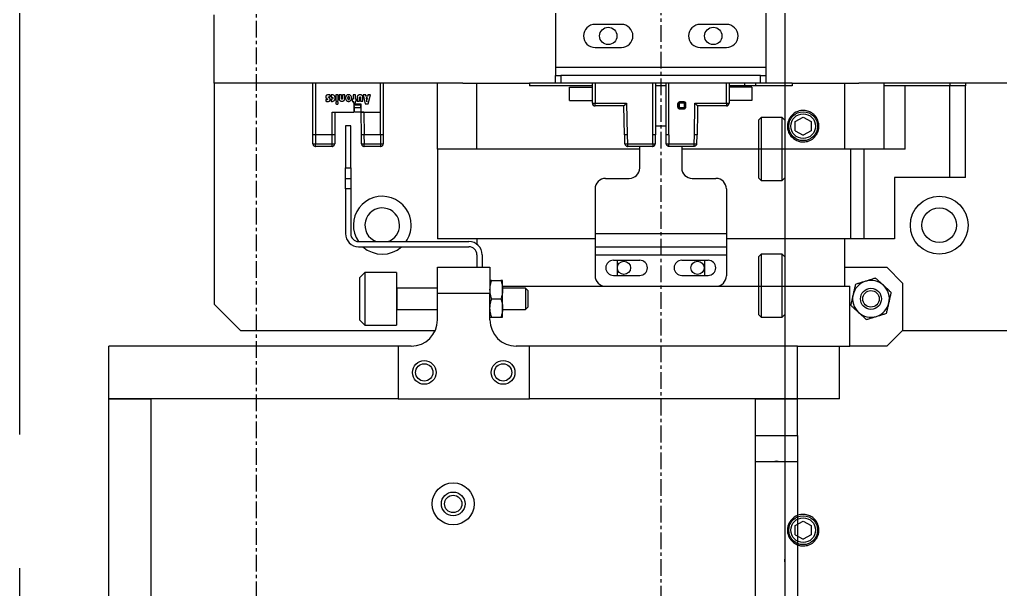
# Model space of a CAD drawing. Extents: x 500 to 100500, y -14500 to 21140.
# Drawn here: x 7262.7 to 7449.4, y -9902.1 to -9793.8 of the extents above; entities that cross this region are included whole.
import ezdxf

# ---------------------------------------------------------------- set-up
doc = ezdxf.new("R2010")
doc.units = 0
doc.linetypes.add('CENTER', pattern=[10.16, 6.35, -1.27, 1.27, -1.27])
doc.layers.get('0').update_dxf_attribs({"linetype": 'CONTINUOUS'})
doc.layers.add('Center', color=1, linetype='CENTER')
doc.layers.add('SLD-0', color=7, linetype='CONTINUOUS')

# ---------------------------------------------------------------- blocks, each defined once
blk = doc.blocks.new('KJ특성 TURN')
at = {"layer": 'Center', "ltscale": 0.5}
for p, q in [((9197.78, -70811.09), (9197.78, -71397.09)), ((9120.78, -70830.59), (9120.78, -71399.09))]:
    blk.add_line(p, q, dxfattribs=at)
at = {"layer": 'SLD-0'}
for p, q in [((9177.78, -70930.09), (9177.78, -70941.09)), ((9217.78, -70930.09), (9217.78, -70941.09)), ((9112.78, -70944.09), (9112.78, -70931.09)), ((9190.28, -70932.89), (9185.28, -70932.89)), ((9210.28, -70932.89), (9205.28, -70932.89)), ((9185.28, -70937.29), (9190.28, -70937.29)), ((9205.28, -70937.29), (9210.28, -70937.29)), ((9217.78, -70941.09), (9177.78, -70941.09)), ((9177.78, -70941.09), (9177.78, -70942.59)), ((9217.78, -70941.09), (9217.78, -70942.59)), ((9177.78, -70944.09), (9177.78, -70942.59)), ((9177.78, -70942.59), (9178.78, -70942.59)), ((9178.78, -70942.59), (9178.78, -70944.09)), ((9216.78, -70942.59), (9178.78, -70942.59)), ((9216.78, -70944.09), (9216.78, -70942.59)), ((9216.78, -70942.59), (9217.78, -70942.59)), ((9217.78, -70942.59), (9217.78, -70944.09)), ((9112.78, -70944.09), (9112.78, -70986.09)), ((9160.09, -70944.09), (9112.78, -70944.09)), ((9131.58, -70953.89), (9131.58, -70944.09)), ((9132.08, -70944.09), (9132.08, -70953.89)), ((9144.48, -70949.59), (9144.48, -70944.09)), ((9144.98, -70944.09), (9144.98, -70953.89)), ((9155.28, -70956.59), (9155.28, -70944.09)), ((9160.09, -70944.09), (9162.78, -70944.09)), ((9162.78, -70956.59), (9162.78, -70944.09)), ((9162.78, -70944.09), (9172.78, -70944.09)), ((9177.78, -70944.09), (9172.78, -70944.09)), ((9172.78, -70944.09), (9172.78, -70944.59)), ((9184.78, -70944.59), (9172.78, -70944.59)), ((9178.78, -70944.09), (9177.78, -70944.09)), ((9216.78, -70944.09), (9178.78, -70944.09)), ((9180.43, -70944.84), (9184.78, -70944.84)), ((9180.43, -70947.34), (9180.43, -70944.84)), ((9184.78, -70947.89), (9184.78, -70944.09)), ((9185.28, -70944.09), (9185.28, -70947.89)), ((9196.28, -70953.89), (9196.28, -70944.09)), ((9196.78, -70944.09), (9196.78, -70953.89)), ((9198.78, -70944.59), (9196.78, -70944.59)), ((9198.78, -70949.59), (9198.78, -70944.09)), ((9199.28, -70944.09), (9199.28, -70953.89)), ((9210.28, -70947.89), (9210.28, -70944.09)), ((9210.78, -70944.09), (9210.78, -70947.89)), ((9222.78, -70944.59), (9210.78, -70944.59)), ((9215.14, -70944.84), (9210.78, -70944.84)), ((9213.8, -70944.59), (9213.8, -70944.09)), ((9215.14, -70944.84), (9215.14, -70947.34)), ((9215.8, -70944.09), (9215.8, -70944.59)), ((9217.78, -70944.09), (9216.78, -70944.09)), ((9222.78, -70944.09), (9217.78, -70944.09)), ((9222.78, -70944.09), (9222.78, -70944.59)), ((9222.78, -70944.09), (9232.78, -70944.09)), ((9232.78, -70956.59), (9232.78, -70944.09)), ((9232.78, -70944.09), (9235.48, -70944.09)), ((9282.78, -70944.09), (9235.48, -70944.09)), ((9240.28, -70956.59), (9240.28, -70944.09)), ((9244.28, -70944.59), (9240.28, -70944.59)), ((9244.28, -70956.59), (9244.28, -70944.59)), ((9252.78, -70944.59), (9244.28, -70944.59)), ((9252.78, -70944.09), (9252.78, -70944.59)), ((9252.78, -70961.99), (9252.78, -70944.59)), ((9255.78, -70944.59), (9252.78, -70944.59)), ((9255.78, -70944.09), (9255.78, -70944.59)), ((9255.78, -70961.99), (9255.78, -70944.59)), ((9134.04, -70947.18), (9134.04, -70947.51)), ((9134.9, -70946.7), (9134.9, -70946.32)), ((9135.05, -70946.29), (9135.05, -70946.71)), ((9135.05, -70947.11), (9135.05, -70947.51)), ((9135.96, -70946.29), (9135.96, -70947.47)), ((9136.41, -70946.29), (9135.96, -70946.29)), ((9136.41, -70947.47), (9136.41, -70946.29)), ((9137.03, -70946.29), (9136.58, -70946.29)), ((9136.58, -70946.29), (9136.58, -70946.98)), ((9137.03, -70946.91), (9137.03, -70946.29)), ((9137.66, -70946.29), (9137.21, -70946.29)), ((9137.21, -70946.29), (9137.21, -70946.91)), ((9137.66, -70946.98), (9137.66, -70946.29)), ((9139.22, -70947.11), (9139.04, -70947.11)), ((9139.04, -70947.11), (9139.04, -70947.47)), ((9139.67, -70946.29), (9139.22, -70946.29)), ((9139.22, -70946.29), (9139.22, -70947.11)), ((9139.67, -70947.11), (9139.67, -70946.29)), ((9139.85, -70947.11), (9139.67, -70947.11)), ((9139.85, -70947.47), (9139.85, -70947.11)), ((9140.03, -70946.79), (9140.03, -70947.48)), ((9140.48, -70947.48), (9140.48, -70946.85)), ((9140.66, -70946.85), (9140.66, -70947.48)), ((9141.11, -70947.48), (9141.11, -70946.79)), ((9141.66, -70946.29), (9141.17, -70946.29)), ((9141.17, -70946.29), (9141.54, -70948.03)), ((9141.69, -70946.51), (9141.66, -70946.29)), ((9142.01, -70946.51), (9141.69, -70946.51)), ((9141.75, -70946.88), (9141.8, -70947.29)), ((9141.95, -70946.88), (9141.75, -70946.88)), ((9141.88, -70947.29), (9141.95, -70946.88)), ((9142.05, -70946.29), (9142.01, -70946.51)), ((9142.53, -70946.29), (9142.05, -70946.29)), ((9142.12, -70948.03), (9142.53, -70946.29)), ((9135.96, -70947.47), (9136.41, -70947.47)), ((9139.04, -70947.47), (9139.22, -70947.47)), ((9139.22, -70947.47), (9139.22, -70947.79)), ((9139.22, -70947.79), (9139.67, -70947.79)), ((9139.39, -70948.09), (9139.37, -70949.59)), ((9139.48, -70949.09), (9139.38, -70949.09)), ((9140.77, -70948.09), (9139.39, -70948.09)), ((9139.39, -70948.19), (9139.47, -70948.19)), ((9139.47, -70948.19), (9140.7, -70948.19)), ((9139.48, -70948.69), (9139.47, -70948.19)), ((9139.48, -70948.69), (9140.69, -70948.69)), ((9139.67, -70947.79), (9139.67, -70947.47)), ((9139.67, -70947.47), (9139.85, -70947.47)), ((9140.03, -70947.48), (9140.48, -70947.48)), ((9140.66, -70947.48), (9141.11, -70947.48)), ((9140.78, -70949.09), (9140.68, -70949.09)), ((9140.69, -70948.69), (9140.7, -70948.19)), ((9140.7, -70948.19), (9140.77, -70948.19)), ((9140.78, -70949.59), (9140.77, -70948.09)), ((9141.54, -70948.03), (9142.12, -70948.03)), ((9141.83, -70947.62), (9141.84, -70947.62)), ((9180.43, -70947.34), (9184.78, -70947.34)), ((9184.78, -70947.89), (9185.28, -70947.89)), ((9185.28, -70947.89), (9191.28, -70947.89)), ((9185.28, -70948.39), (9185.28, -70947.89)), ((9190.78, -70948.39), (9185.28, -70948.39)), ((9190.88, -70953.89), (9190.78, -70948.39)), ((9191.28, -70947.89), (9191.38, -70953.89)), ((9201.06, -70948.62), (9201.06, -70947.96)), ((9201.26, -70947.96), (9201.06, -70947.96)), ((9201.26, -70948.62), (9201.06, -70948.62)), ((9201.26, -70947.96), (9201.26, -70948.62)), ((9201.29, -70947.99), (9201.26, -70947.96)), ((9201.26, -70948.62), (9201.29, -70948.59)), ((9201.29, -70948.59), (9201.29, -70947.99)), ((9201.46, -70947.56), (9202.11, -70947.56)), ((9201.46, -70947.76), (9201.46, -70947.56)), ((9202.11, -70947.76), (9201.46, -70947.76)), ((9201.46, -70947.76), (9201.48, -70947.79)), ((9201.49, -70948.79), (9201.46, -70948.82)), ((9201.46, -70949.02), (9201.46, -70948.82)), ((9201.46, -70948.82), (9202.11, -70948.82)), ((9202.11, -70949.02), (9201.46, -70949.02)), ((9201.48, -70947.79), (9202.08, -70947.79)), ((9202.08, -70948.79), (9201.49, -70948.79)), ((9202.08, -70947.79), (9202.11, -70947.76)), ((9202.11, -70948.82), (9202.08, -70948.79)), ((9202.11, -70947.76), (9202.11, -70947.56)), ((9202.11, -70949.02), (9202.11, -70948.82)), ((9202.31, -70947.96), (9202.28, -70947.99)), ((9202.28, -70947.99), (9202.28, -70948.59)), ((9202.28, -70948.59), (9202.31, -70948.62)), ((9202.51, -70947.96), (9202.31, -70947.96)), ((9202.31, -70948.62), (9202.31, -70947.96)), ((9202.51, -70948.62), (9202.31, -70948.62)), ((9202.51, -70947.96), (9202.51, -70948.62)), ((9204.19, -70953.89), (9204.29, -70947.89)), ((9204.29, -70947.89), (9210.28, -70947.89)), ((9204.78, -70948.39), (9204.76, -70949.59)), ((9210.28, -70948.39), (9204.78, -70948.39)), ((9210.28, -70947.89), (9210.78, -70947.89)), ((9210.28, -70947.89), (9210.28, -70948.39)), ((9215.14, -70947.34), (9210.78, -70947.34)), ((9135.25, -70953.89), (9135.28, -70949.59)), ((9135.28, -70949.59), (9139.37, -70949.59)), ((9135.78, -70949.59), (9135.75, -70953.89)), ((9140.68, -70949.59), (9139.49, -70949.59)), ((9140.78, -70949.59), (9140.68, -70949.59)), ((9141.28, -70949.59), (9140.78, -70949.59)), ((9140.78, -70949.59), (9141.28, -70949.59)), ((9140.82, -70953.89), (9140.78, -70949.59)), ((9140.78, -70949.59), (9140.78, -70949.59)), ((9141.28, -70949.59), (9144.48, -70949.59)), ((9141.28, -70949.59), (9141.32, -70953.89)), ((9144.48, -70953.89), (9144.48, -70949.59)), ((9198.78, -70953.89), (9198.78, -70949.59)), ((9204.76, -70949.59), (9204.69, -70953.89)), ((9138.78, -70952.19), (9137.78, -70952.19)), ((9137.78, -70952.19), (9137.78, -70960.19)), ((9138.78, -70960.19), (9138.78, -70952.19)), ((9196.78, -70952.19), (9198.78, -70952.19)), ((9132.08, -70953.89), (9131.58, -70953.89)), ((9131.58, -70955.59), (9131.58, -70953.89)), ((9132.05, -70953.89), (9132.05, -70955.59)), ((9135.25, -70953.89), (9132.08, -70953.89)), ((9135.26, -70955.59), (9135.28, -70953.89)), ((9135.75, -70953.89), (9135.73, -70955.59)), ((9140.84, -70955.59), (9140.82, -70953.89)), ((9141.29, -70953.89), (9141.31, -70955.59)), ((9144.48, -70953.89), (9141.32, -70953.89)), ((9144.98, -70953.89), (9144.48, -70953.89)), ((9144.51, -70955.59), (9144.51, -70953.89)), ((9144.98, -70953.89), (9144.98, -70955.59)), ((9190.96, -70955.6), (9190.93, -70953.89)), ((9191.38, -70953.89), (9191.4, -70953.89)), ((9191.4, -70953.89), (9191.43, -70955.59)), ((9196.26, -70953.89), (9196.28, -70953.89)), ((9196.26, -70955.59), (9196.26, -70953.89)), ((9196.78, -70953.89), (9196.28, -70953.89)), ((9196.73, -70953.89), (9196.73, -70955.59)), ((9199.28, -70953.89), (9198.78, -70953.89)), ((9198.83, -70955.59), (9198.83, -70953.89)), ((9199.28, -70953.89), (9199.3, -70953.89)), ((9199.3, -70953.89), (9199.3, -70955.59)), ((9204.14, -70955.59), (9204.17, -70953.89)), ((9204.17, -70953.89), (9204.19, -70953.89)), ((9204.64, -70953.89), (9204.61, -70955.6)), ((9131.58, -70955.59), (9132.05, -70955.59)), ((9132.05, -70955.59), (9135.26, -70955.59)), ((9135.23, -70956.09), (9132.08, -70956.09)), ((9135.26, -70955.59), (9135.73, -70955.59)), ((9135.73, -70955.59), (9135.73, -70955.59)), ((9140.84, -70955.59), (9141.31, -70955.59)), ((9140.84, -70955.59), (9140.84, -70955.59)), ((9141.31, -70955.59), (9144.51, -70955.59)), ((9144.48, -70956.09), (9141.34, -70956.09)), ((9144.51, -70955.59), (9144.98, -70955.59)), ((9190.96, -70955.6), (9191.43, -70955.59)), ((9190.96, -70955.6), (9190.96, -70955.6)), ((9190.96, -70955.6), (9190.96, -70955.6)), ((9191.43, -70955.59), (9196.26, -70955.59)), ((9196.23, -70956.09), (9191.46, -70956.09)), ((9193.78, -70960.19), (9193.78, -70956.09)), ((9196.26, -70955.59), (9196.73, -70955.59)), ((9198.83, -70955.59), (9199.3, -70955.59)), ((9199.3, -70955.59), (9204.14, -70955.59)), ((9204.11, -70956.09), (9199.33, -70956.09)), ((9201.78, -70956.09), (9201.78, -70960.19)), ((9204.14, -70955.59), (9204.61, -70955.6)), ((9204.61, -70955.6), (9204.61, -70955.6)), ((9204.61, -70955.6), (9204.61, -70955.6)), ((9155.28, -70956.59), (9155.28, -70973.69)), ((9162.78, -70956.59), (9155.28, -70956.59)), ((9193.78, -70956.59), (9162.78, -70956.59)), ((9232.78, -70956.59), (9201.78, -70956.59)), ((9240.28, -70956.59), (9232.78, -70956.59)), ((9233.89, -70956.59), (9233.89, -70973.69)), ((9236.44, -70956.59), (9236.44, -70973.69)), ((9244.28, -70956.59), (9240.28, -70956.59)), ((9137.78, -70960.19), (9138.78, -70960.19)), ((9137.78, -70962.19), (9137.78, -70960.19)), ((9138.78, -70960.19), (9138.78, -70962.19)), ((9252.78, -70961.99), (9242.28, -70961.99)), ((9242.28, -70961.99), (9242.28, -70973.69)), ((9255.78, -70961.99), (9252.78, -70961.99)), ((9137.78, -70962.19), (9138.78, -70962.19)), ((9137.78, -70964.19), (9137.78, -70962.19)), ((9138.78, -70962.19), (9138.78, -70964.19)), ((9187.28, -70962.19), (9191.78, -70962.19)), ((9203.78, -70962.19), (9208.28, -70962.19)), ((9137.78, -70964.19), (9137.78, -70972.69)), ((9138.78, -70964.19), (9137.78, -70964.19)), ((9138.78, -70964.19), (9138.78, -70972.69)), ((9185.28, -70964.19), (9185.28, -70972.69)), ((9210.28, -70964.19), (9210.28, -70972.69)), ((9185.28, -70972.69), (9210.28, -70972.69)), ((9185.28, -70972.69), (9185.28, -70975.19)), ((9210.28, -70972.69), (9210.28, -70975.19)), ((9140.28, -70974.19), (9161.28, -70974.19)), ((9140.28, -70975.19), (9161.28, -70975.19)), ((9185.28, -70973.69), (9155.28, -70973.69)), ((9162.78, -70973.69), (9162.78, -70974.69)), ((9185.28, -70975.19), (9210.28, -70975.19)), ((9185.28, -70975.19), (9185.28, -70976.69)), ((9233.89, -70973.69), (9210.28, -70973.69)), ((9210.28, -70975.19), (9210.28, -70976.69)), ((9232.78, -70982.69), (9232.78, -70973.69)), ((9236.44, -70973.69), (9233.89, -70973.69)), ((9242.28, -70973.69), (9236.44, -70973.69)), ((9162.78, -70976.69), (9162.78, -70979.09)), ((9163.78, -70976.69), (9163.78, -70979.09)), ((9185.28, -70976.69), (9210.28, -70976.69)), ((9185.28, -70976.69), (9185.28, -70980.69)), ((9210.28, -70976.69), (9210.28, -70980.69)), ((9188.78, -70977.74), (9193.78, -70977.74)), ((9189.48, -70977.74), (9189.48, -70980.64)), ((9201.78, -70977.74), (9206.78, -70977.74)), ((9206.09, -70977.74), (9206.09, -70980.64)), ((9141.48, -70980.09), (9140.48, -70981.09)), ((9147.48, -70980.09), (9141.48, -70980.09)), ((9141.48, -70980.09), (9141.48, -70990.09)), ((9147.48, -70980.09), (9147.48, -70990.09)), ((9155.28, -70979.09), (9165.28, -70979.09)), ((9155.28, -70984.09), (9155.28, -70979.09)), ((9165.28, -70979.09), (9165.28, -70984.09)), ((9188.78, -70980.64), (9193.78, -70980.64)), ((9201.78, -70980.64), (9206.78, -70980.64)), ((9232.78, -70979.09), (9240.78, -70979.09)), ((9243.78, -70982.09), (9240.78, -70979.09)), ((9140.48, -70981.09), (9140.48, -70989.09)), ((9165.6, -70981.59), (9167.37, -70981.59)), ((9167.68, -70983.34), (9167.68, -70981.59)), ((9167.68, -70982.69), (9187.28, -70982.69)), ((9187.28, -70982.69), (9189.36, -70982.69)), ((9189.36, -70982.69), (9206.21, -70982.69)), ((9206.21, -70982.69), (9208.28, -70982.69)), ((9208.28, -70982.69), (9233.78, -70982.69)), ((9233.78, -70994.09), (9233.78, -70982.69)), ((9243.78, -70982.09), (9243.78, -70991.09)), ((9155.28, -70983.09), (9147.58, -70983.09)), ((9147.58, -70983.09), (9147.58, -70987.09)), ((9155.28, -70989.09), (9155.28, -70984.09)), ((9165.28, -70984.09), (9155.28, -70984.09)), ((9165.28, -70989.09), (9165.28, -70984.09)), ((9172.05, -70983.09), (9167.68, -70983.09)), ((9167.68, -70986.84), (9167.68, -70983.34)), ((9172.48, -70983.52), (9172.05, -70983.09)), ((9172.05, -70983.09), (9172.05, -70987.09)), ((9172.48, -70983.52), (9172.48, -70986.66)), ((9112.78, -70986.09), (9117.78, -70991.09)), ((9165.6, -70985.09), (9167.37, -70985.09)), ((9147.58, -70987.09), (9155.28, -70987.09)), ((9167.68, -70988.59), (9167.68, -70986.84)), ((9167.68, -70987.09), (9172.05, -70987.09)), ((9172.05, -70987.09), (9172.48, -70986.66)), ((9140.48, -70989.09), (9141.48, -70990.09)), ((9141.48, -70990.09), (9147.48, -70990.09)), ((9165.6, -70988.59), (9167.37, -70988.59)), ((9117.78, -70991.09), (9154.87, -70991.09)), ((9240.78, -70994.09), (9243.78, -70991.09)), ((9243.78, -70991.09), (9277.78, -70991.09)), ((9092.78, -71004.09), (9092.78, -70994.09)), ((9147.78, -70994.09), (9092.78, -70994.09)), ((9147.78, -70994.09), (9147.78, -71004.09)), ((9150.28, -70994.09), (9147.78, -70994.09)), ((9172.78, -70994.09), (9170.28, -70994.09)), ((9172.78, -71004.09), (9172.78, -70994.09)), ((9223.78, -70994.09), (9172.78, -70994.09)), ((9223.78, -70994.09), (9233.78, -70994.09)), ((9223.78, -71004.09), (9223.78, -70994.09)), ((9231.78, -71004.09), (9231.78, -70994.09)), ((9240.78, -70994.09), (9233.78, -70994.09)), ((9147.78, -71004.09), (9092.78, -71004.09)), ((9092.78, -71044.09), (9092.78, -71004.09)), ((9092.78, -71004.09), (9100.78, -71004.09)), ((9100.78, -71044.09), (9100.78, -71004.09)), ((9147.78, -71004.09), (9172.78, -71004.09)), ((9223.78, -71004.09), (9172.78, -71004.09)), ((9215.78, -71004.09), (9223.78, -71004.09)), ((9215.78, -71011.09), (9215.78, -71004.09)), ((9231.78, -71004.09), (9223.78, -71004.09)), ((9223.78, -71011.09), (9223.78, -71004.09)), ((9215.78, -71011.09), (9223.78, -71011.09)), ((9215.78, -71016.09), (9215.78, -71011.09)), ((9223.78, -71011.09), (9223.78, -71016.09)), ((9219.14, -71016.09), (9215.78, -71016.09)), ((9215.78, -71046.09), (9215.78, -71016.09)), ((9220.42, -71016.09), (9219.14, -71016.09)), ((9223.78, -71016.09), (9220.42, -71016.09)), ((9223.78, -71016.09), (9223.78, -71046.09))]:
    blk.add_line(p, q, dxfattribs=at)
for centre, radius in [((9187.78, -70935.09), 1.65), ((9207.78, -70935.09), 1.65), ((9250.78, -70971.09), 5.5), ((9250.78, -70971.09), 3.3), ((9190.78, -70979.19), 1.25), ((9204.78, -70979.19), 1.25), ((9237.78, -70985.09), 2), ((9237.78, -70985.09), 1.57), ((9152.78, -70999.09), 2.25), ((9152.78, -70999.09), 1.65), ((9167.78, -70999.09), 2.25), ((9167.78, -70999.09), 1.65), ((9158.28, -71024.09), 4), ((9158.28, -71024.09), 2.25), ((9158.28, -71024.09), 1.65)]:
    blk.add_circle(centre, radius, dxfattribs=at)
for centre, radius, start, end in [((9185.28, -70935.09), 2.2, 90, 270), ((9190.28, -70935.09), 2.2, 270, 90), ((9205.28, -70935.09), 2.2, 90, 270), ((9210.28, -70935.09), 2.2, 270, 90), ((9185.28, -70947.89), 0.5, 180, 270), ((9210.28, -70947.89), 0.5, 270, 0), ((9135.5, -70942.13), 13.47, 269.0002, 270.9998), ((9141.07, -70942.13), 13.47, 269.0002, 270.9998), ((9191.19, -70948.86), 6.74, 268.0017, 271.9983), ((9204.37, -70948.86), 6.74, 268.0017, 271.9983), ((9191.78, -70960.19), 2, 270, 0), ((9203.78, -70960.19), 2, 180, 270), ((9187.28, -70964.19), 2, 90, 180), ((9208.28, -70964.19), 2, 0, 90), ((9144.78, -70971.09), 5.5, 0, 214.2997), ((9144.78, -70971.09), 3.3, 0, 249.95), ((9144.78, -70971.09), 3.3, 290.05, 0), ((9144.78, -70971.09), 5.5, 325.6923, 0), ((9140.28, -70972.69), 2.5, 180, 270), ((9140.28, -70972.69), 1.5, 180, 270), ((9144.78, -70971.09), 5.5, 228.1982, 311.8018), ((9161.28, -70976.69), 2.5, 0, 90), ((9161.28, -70976.69), 1.5, 0, 90), ((9188.78, -70979.19), 1.45, 90, 270), ((9193.78, -70979.19), 1.45, 270, 90), ((9201.78, -70979.19), 1.45, 90, 270), ((9206.78, -70979.19), 1.45, 270, 90), ((9187.28, -70980.69), 2, 180, 270), ((9208.28, -70980.69), 2, 270, 0), ((9237.78, -70985.09), 3.5, 107.2691, 167.2691), ((9237.78, -70985.09), 3.5, 47.2691, 107.2691), ((9237.78, -70985.09), 3.5, 347.2691, 47.2691), ((9147.58, -70982.99), 0.1, 180, 270), ((9237.78, -70985.09), 3.5, 167.2691, 227.2691), ((9237.78, -70985.09), 3.5, 287.2691, 347.2691), ((9147.58, -70987.19), 0.1, 90, 180), ((9237.78, -70985.09), 3.5, 227.2691, 287.2691), ((9150.28, -70989.09), 5, 270, 0), ((9170.28, -70989.09), 5, 180, 270), ((9219.78, -71018.09), 2.1, 72.2472, 107.7528)]:
    blk.add_arc(centre, radius, start, end, dxfattribs=at)
for points, knots in [([(9134.9, -70946.32), (9134.82, -70946.3), (9134.67, -70946.25), (9134.44, -70946.26), (9134.26, -70946.32), (9134.13, -70946.41), (9134.06, -70946.53), (9134.03, -70946.66), (9134.04, -70946.8), (9134.12, -70946.92), (9134.22, -70946.99), (9134.3, -70947.03), (9134.36, -70947.07), (9134.38, -70947.12), (9134.38, -70947.15), (9134.38, -70947.16), (9134.37, -70947.17), (9134.36, -70947.18), (9134.34, -70947.2), (9134.28, -70947.21), (9134.18, -70947.21), (9134.1, -70947.19), (9134.04, -70947.18)], [0, 0, 0, 0, 0.120836, 0.228688, 0.323862, 0.389016, 0.45265, 0.52078, 0.582491, 0.652814, 0.715538, 0.753528, 0.786181, 0.815485, 0.824326, 0.829115, 0.83382, 0.841199, 0.84946, 0.881102, 0.922792, 1, 1, 1, 1]), ([(9134.04, -70947.51), (9134.12, -70947.53), (9134.26, -70947.56), (9134.48, -70947.56), (9134.66, -70947.52), (9134.8, -70947.44), (9134.88, -70947.34), (9134.91, -70947.21), (9134.89, -70947.08), (9134.84, -70946.97), (9134.76, -70946.9), (9134.67, -70946.84), (9134.6, -70946.8), (9134.56, -70946.76), (9134.55, -70946.74), (9134.54, -70946.72), (9134.55, -70946.71), (9134.55, -70946.69), (9134.56, -70946.68), (9134.59, -70946.66), (9134.66, -70946.65), (9134.77, -70946.66), (9134.85, -70946.69), (9134.9, -70946.7)], [0, 0, 0, 0, 0.112104, 0.218377, 0.314049, 0.377926, 0.437429, 0.499641, 0.563199, 0.621474, 0.673704, 0.721937, 0.774528, 0.790434, 0.804485, 0.81172, 0.817759, 0.823289, 0.831732, 0.841014, 0.876035, 0.921194, 1, 1, 1, 1]), ([(9135.05, -70947.51), (9135.1, -70947.52), (9135.21, -70947.54), (9135.38, -70947.52), (9135.54, -70947.47), (9135.66, -70947.37), (9135.76, -70947.25), (9135.82, -70947.09), (9135.83, -70946.91), (9135.82, -70946.72), (9135.76, -70946.57), (9135.68, -70946.45), (9135.56, -70946.35), (9135.4, -70946.29), (9135.23, -70946.27), (9135.11, -70946.28), (9135.05, -70946.29)], [0, 0, 0, 0, 0.069305, 0.144153, 0.221508, 0.281349, 0.344892, 0.416119, 0.500229, 0.582486, 0.651803, 0.713296, 0.771311, 0.847672, 0.924546, 1, 1, 1, 1]), ([(9135.05, -70946.71), (9135.09, -70946.71), (9135.17, -70946.7), (9135.26, -70946.74), (9135.32, -70946.78), (9135.35, -70946.81), (9135.36, -70946.85), (9135.37, -70946.88), (9135.37, -70946.93), (9135.37, -70946.98), (9135.35, -70947.04), (9135.31, -70947.08), (9135.25, -70947.12), (9135.16, -70947.13), (9135.09, -70947.12), (9135.05, -70947.11)], [0, 0, 0, 0, 0.13961, 0.262616, 0.318872, 0.373272, 0.409834, 0.44774, 0.488105, 0.570529, 0.638489, 0.698684, 0.756756, 0.876504, 1, 1, 1, 1]), ([(9136.58, -70946.98), (9136.58, -70947.05), (9136.59, -70947.19), (9136.69, -70947.36), (9136.82, -70947.45), (9136.96, -70947.49), (9137.14, -70947.51), (9137.34, -70947.49), (9137.5, -70947.4), (9137.6, -70947.27), (9137.65, -70947.13), (9137.66, -70947.03), (9137.66, -70946.98)], [0, 0, 0, 0, 0.1313063, 0.2451121, 0.3210304, 0.4038841, 0.4987579, 0.6311135, 0.7456131, 0.8210839, 0.9036959, 1, 1, 1, 1]), ([(9137.21, -70946.91), (9137.21, -70946.94), (9137.21, -70947), (9137.2, -70947.06), (9137.18, -70947.1), (9137.16, -70947.11), (9137.14, -70947.12), (9137.12, -70947.12), (9137.09, -70947.12), (9137.07, -70947.11), (9137.05, -70947.09), (9137.04, -70947.06), (9137.03, -70947), (9137.03, -70946.94), (9137.03, -70946.91)], [0, 0, 0, 0, 0.185025, 0.313861, 0.362159, 0.4054, 0.449935, 0.501686, 0.552954, 0.596615, 0.639368, 0.687775, 0.816775, 1, 1, 1, 1]), ([(9138.38, -70946.26), (9138.32, -70946.27), (9138.21, -70946.28), (9138.06, -70946.34), (9137.92, -70946.47), (9137.83, -70946.66), (9137.8, -70946.9), (9137.83, -70947.14), (9137.92, -70947.33), (9138.06, -70947.45), (9138.21, -70947.52), (9138.32, -70947.53), (9138.38, -70947.54)], [0, 0, 0, 0, 0.093417, 0.175513, 0.253196, 0.371861, 0.500055, 0.628225, 0.746842, 0.8245, 0.906584, 1, 1, 1, 1]), ([(9138.38, -70946.63), (9138.36, -70946.63), (9138.33, -70946.63), (9138.28, -70946.65), (9138.25, -70946.68), (9138.22, -70946.74), (9138.2, -70946.81), (9138.19, -70946.9), (9138.2, -70946.99), (9138.22, -70947.06), (9138.25, -70947.11), (9138.28, -70947.14), (9138.33, -70947.17), (9138.36, -70947.17), (9138.38, -70947.17)], [0, 0, 0, 0, 0.073274, 0.136129, 0.19495, 0.254071, 0.377534, 0.500161, 0.622726, 0.746056, 0.805115, 0.863892, 0.926728, 1, 1, 1, 1]), ([(9138.38, -70947.54), (9138.44, -70947.53), (9138.55, -70947.52), (9138.7, -70947.45), (9138.83, -70947.33), (9138.93, -70947.14), (9138.96, -70946.9), (9138.93, -70946.66), (9138.83, -70946.47), (9138.7, -70946.34), (9138.55, -70946.28), (9138.44, -70946.27), (9138.38, -70946.26)], [0, 0, 0, 0, 0.093448, 0.175524, 0.253161, 0.371761, 0.499945, 0.628154, 0.746801, 0.824462, 0.906551, 1, 1, 1, 1]), ([(9138.38, -70947.17), (9138.4, -70947.17), (9138.43, -70947.17), (9138.47, -70947.14), (9138.51, -70947.11), (9138.54, -70947.06), (9138.56, -70946.99), (9138.56, -70946.9), (9138.56, -70946.81), (9138.54, -70946.74), (9138.51, -70946.68), (9138.47, -70946.65), (9138.43, -70946.63), (9138.4, -70946.63), (9138.38, -70946.63)], [0, 0, 0, 0, 0.073266, 0.136112, 0.194904, 0.253972, 0.377297, 0.499839, 0.622443, 0.745901, 0.805032, 0.863867, 0.926732, 1, 1, 1, 1]), ([(9141.11, -70946.79), (9141.1, -70946.72), (9141.09, -70946.57), (9140.99, -70946.41), (9140.86, -70946.32), (9140.72, -70946.27), (9140.55, -70946.26), (9140.35, -70946.28), (9140.18, -70946.37), (9140.08, -70946.49), (9140.03, -70946.63), (9140.03, -70946.74), (9140.03, -70946.79)], [0, 0, 0, 0, 0.13147, 0.245377, 0.321374, 0.404281, 0.49912, 0.631357, 0.745715, 0.821121, 0.903703, 1, 1, 1, 1]), ([(9140.48, -70946.85), (9140.48, -70946.82), (9140.48, -70946.77), (9140.49, -70946.71), (9140.5, -70946.67), (9140.52, -70946.65), (9140.54, -70946.64), (9140.57, -70946.64), (9140.59, -70946.64), (9140.62, -70946.65), (9140.63, -70946.67), (9140.65, -70946.71), (9140.66, -70946.77), (9140.66, -70946.82), (9140.66, -70946.85)], [0, 0, 0, 0, 0.185121, 0.314025, 0.362174, 0.404874, 0.44884, 0.50066, 0.552403, 0.596268, 0.638989, 0.687262, 0.816174, 1, 1, 1, 1]), ([(9136.42, -70947.84), (9136.42, -70947.8), (9136.41, -70947.74), (9136.36, -70947.66), (9136.28, -70947.6), (9136.18, -70947.59), (9136.08, -70947.61), (9136, -70947.66), (9135.95, -70947.74), (9135.94, -70947.81), (9135.94, -70947.84)], [0, 0, 0, 0, 0.127917, 0.250554, 0.373021, 0.500321, 0.627454, 0.750239, 0.873292, 1, 1, 1, 1]), ([(9135.94, -70947.84), (9135.94, -70947.87), (9135.95, -70947.94), (9136.01, -70948.02), (9136.09, -70948.07), (9136.18, -70948.09), (9136.28, -70948.07), (9136.36, -70948.01), (9136.41, -70947.93), (9136.42, -70947.87), (9136.42, -70947.84)], [0, 0, 0, 0, 0.1280772, 0.2511284, 0.3748003, 0.5030987, 0.6294187, 0.7513499, 0.8741007, 1, 1, 1, 1]), ([(9139.49, -70949.59), (9139.49, -70949.58), (9139.49, -70949.57), (9139.49, -70949.45), (9139.49, -70949.28), (9139.48, -70949.09), (9139.48, -70948.89), (9139.48, -70948.76), (9139.48, -70948.69)], [0, 0, 0, 0, 0.176646, 0.366727, 0.562836, 0.715561, 0.862355, 1, 1, 1, 1]), ([(9140.69, -70948.69), (9140.69, -70948.78), (9140.69, -70948.95), (9140.68, -70949.19), (9140.68, -70949.38), (9140.68, -70949.51), (9140.68, -70949.58), (9140.68, -70949.59), (9140.68, -70949.59)], [0, 0, 0, 0, 0.176672, 0.366771, 0.562884, 0.715599, 0.862375, 1, 1, 1, 1]), ([(9141.8, -70947.29), (9141.81, -70947.35), (9141.82, -70947.46), (9141.83, -70947.57), (9141.83, -70947.62)], [0, 0, 0, 0, 0.56052, 1, 1, 1, 1]), ([(9141.84, -70947.62), (9141.85, -70947.55), (9141.86, -70947.44), (9141.88, -70947.34), (9141.88, -70947.29)], [0, 0, 0, 0, 0.559488, 1, 1, 1, 1]), ([(9191.28, -70947.89), (9191.23, -70947.94), (9191.14, -70948.03), (9191.01, -70948.16), (9190.9, -70948.27), (9190.83, -70948.34), (9190.79, -70948.38), (9190.79, -70948.39), (9190.78, -70948.39)], [0, 0, 0, 0, 0.203712, 0.41456, 0.615515, 0.758256, 0.885633, 1, 1, 1, 1]), ([(9201.06, -70947.96), (9201.06, -70947.9), (9201.08, -70947.79), (9201.19, -70947.65), (9201.32, -70947.58), (9201.41, -70947.57), (9201.46, -70947.56)], [0, 0, 0, 0, 0.270606, 0.562309, 0.789377, 1, 1, 1, 1]), ([(9201.46, -70949.02), (9201.4, -70949.01), (9201.28, -70948.99), (9201.15, -70948.89), (9201.07, -70948.75), (9201.06, -70948.66), (9201.06, -70948.62)], [0, 0, 0, 0, 0.270606, 0.562309, 0.789377, 1, 1, 1, 1]), ([(9201.46, -70947.76), (9201.44, -70947.76), (9201.41, -70947.76), (9201.36, -70947.78), (9201.31, -70947.82), (9201.27, -70947.87), (9201.26, -70947.92), (9201.26, -70947.95), (9201.26, -70947.96)], [0, 0, 0, 0, 0.131202, 0.25831, 0.5, 0.741662, 0.868778, 1, 1, 1, 1]), ([(9201.26, -70948.62), (9201.26, -70948.63), (9201.26, -70948.66), (9201.27, -70948.71), (9201.31, -70948.76), (9201.36, -70948.8), (9201.41, -70948.81), (9201.44, -70948.82), (9201.46, -70948.82)], [0, 0, 0, 0, 0.131202, 0.25831, 0.5, 0.741662, 0.868778, 1, 1, 1, 1]), ([(9201.48, -70947.79), (9201.46, -70947.79), (9201.4, -70947.8), (9201.33, -70947.86), (9201.29, -70947.92), (9201.29, -70947.97), (9201.29, -70947.99)], [0, 0, 0, 0, 0.2705702, 0.562241, 0.7893241, 1, 1, 1, 1]), ([(9201.29, -70948.59), (9201.29, -70948.62), (9201.3, -70948.68), (9201.35, -70948.74), (9201.42, -70948.78), (9201.46, -70948.79), (9201.49, -70948.79)], [0, 0, 0, 0, 0.270548, 0.562254, 0.789353, 1, 1, 1, 1]), ([(9202.28, -70947.99), (9202.28, -70947.96), (9202.27, -70947.9), (9202.22, -70947.84), (9202.15, -70947.8), (9202.11, -70947.79), (9202.08, -70947.79)], [0, 0, 0, 0, 0.270667, 0.562367, 0.789402, 1, 1, 1, 1]), ([(9202.08, -70948.79), (9202.11, -70948.78), (9202.17, -70948.78), (9202.24, -70948.72), (9202.28, -70948.66), (9202.28, -70948.61), (9202.28, -70948.59)], [0, 0, 0, 0, 0.270639, 0.562373, 0.789427, 1, 1, 1, 1]), ([(9202.11, -70947.56), (9202.17, -70947.57), (9202.29, -70947.58), (9202.42, -70947.69), (9202.5, -70947.83), (9202.51, -70947.92), (9202.51, -70947.96)], [0, 0, 0, 0, 0.270606, 0.562309, 0.789377, 1, 1, 1, 1]), ([(9202.31, -70947.96), (9202.31, -70947.95), (9202.31, -70947.92), (9202.29, -70947.87), (9202.26, -70947.82), (9202.2, -70947.78), (9202.15, -70947.76), (9202.13, -70947.76), (9202.11, -70947.76)], [0, 0, 0, 0, 0.131202, 0.25831, 0.5, 0.741662, 0.868778, 1, 1, 1, 1]), ([(9202.51, -70948.62), (9202.5, -70948.67), (9202.49, -70948.79), (9202.38, -70948.93), (9202.25, -70949), (9202.16, -70949.01), (9202.11, -70949.02)], [0, 0, 0, 0, 0.270606, 0.562309, 0.789377, 1, 1, 1, 1]), ([(9202.11, -70948.82), (9202.13, -70948.82), (9202.15, -70948.81), (9202.2, -70948.8), (9202.26, -70948.76), (9202.29, -70948.71), (9202.31, -70948.66), (9202.31, -70948.63), (9202.31, -70948.62)], [0, 0, 0, 0, 0.1312016, 0.2583102, 0.4999997, 0.7416619, 0.8687775, 1, 1, 1, 1]), ([(9204.78, -70948.39), (9204.78, -70948.39), (9204.77, -70948.38), (9204.71, -70948.31), (9204.6, -70948.2), (9204.45, -70948.05), (9204.35, -70947.94), (9204.29, -70947.89)], [0, 0, 0, 0, 0.147504, 0.317368, 0.511511, 0.758546, 1, 1, 1, 1]), ([(9135.75, -70953.89), (9135.74, -70953.89), (9135.72, -70953.89), (9135.58, -70953.89), (9135.42, -70953.89), (9135.3, -70953.89), (9135.25, -70953.89)], [0, 0, 0, 0, 0.270257, 0.562423, 0.789733, 1, 1, 1, 1]), ([(9141.32, -70953.89), (9141.25, -70953.89), (9141.1, -70953.89), (9140.94, -70953.89), (9140.84, -70953.89), (9140.83, -70953.89), (9140.82, -70953.89)], [0, 0, 0, 0, 0.270266, 0.562435, 0.78974, 1, 1, 1, 1]), ([(9191.38, -70953.89), (9191.31, -70953.89), (9191.16, -70953.89), (9190.99, -70953.89), (9190.9, -70953.89), (9190.89, -70953.89), (9190.88, -70953.89)], [0, 0, 0, 0, 0.27028, 0.562454, 0.789752, 1, 1, 1, 1]), ([(9204.69, -70953.89), (9204.68, -70953.89), (9204.66, -70953.89), (9204.53, -70953.89), (9204.36, -70953.89), (9204.24, -70953.89), (9204.19, -70953.89)], [0, 0, 0, 0, 0.2702426, 0.562405, 0.7897212, 1, 1, 1, 1]), ([(9131.58, -70955.59), (9131.59, -70955.65), (9131.6, -70955.75), (9131.66, -70955.87), (9131.74, -70955.96), (9131.84, -70956.03), (9131.97, -70956.08), (9132.04, -70956.09), (9132.08, -70956.09)], [0, 0, 0, 0, 0.2423348, 0.369214, 0.4995474, 0.7095012, 0.8447861, 1, 1, 1, 1]), ([(9132.08, -70956.09), (9132.08, -70956.09), (9132.08, -70956.08), (9132.07, -70956.03), (9132.06, -70955.96), (9132.06, -70955.87), (9132.06, -70955.75), (9132.05, -70955.65), (9132.05, -70955.59)], [0, 0, 0, 0, 0.155239, 0.290533, 0.500453, 0.630802, 0.757687, 1, 1, 1, 1]), ([(9135.23, -70956.09), (9135.23, -70956.09), (9135.24, -70956.08), (9135.25, -70956.04), (9135.25, -70955.96), (9135.26, -70955.87), (9135.26, -70955.75), (9135.26, -70955.66), (9135.26, -70955.59)], [0, 0, 0, 0, 0.155226, 0.290513, 0.500449, 0.630846, 0.757745, 1, 1, 1, 1]), ([(9135.23, -70956.09), (9135.27, -70956.09), (9135.35, -70956.08), (9135.47, -70956.04), (9135.57, -70955.96), (9135.65, -70955.87), (9135.71, -70955.75), (9135.72, -70955.66), (9135.73, -70955.59)], [0, 0, 0, 0, 0.155252, 0.290547, 0.500449, 0.630862, 0.757766, 1, 1, 1, 1]), ([(9135.26, -70955.59), (9135.26, -70955.59), (9135.26, -70955.59), (9135.26, -70955.59), (9135.26, -70955.59)], [0, 0, 0, 0, 0.56, 1, 1, 1, 1]), ([(9140.84, -70955.59), (9140.84, -70955.66), (9140.86, -70955.75), (9140.92, -70955.87), (9141, -70955.96), (9141.1, -70956.04), (9141.22, -70956.08), (9141.3, -70956.09), (9141.34, -70956.09)], [0, 0, 0, 0, 0.2422552, 0.369154, 0.4995507, 0.7094869, 0.8447738, 1, 1, 1, 1]), ([(9141.31, -70955.59), (9141.31, -70955.59), (9141.31, -70955.59), (9141.31, -70955.59), (9141.31, -70955.59)], [0, 0, 0, 0, 0.56, 1, 1, 1, 1]), ([(9141.34, -70956.09), (9141.33, -70956.09), (9141.33, -70956.08), (9141.32, -70956.04), (9141.32, -70955.96), (9141.31, -70955.87), (9141.31, -70955.75), (9141.31, -70955.66), (9141.31, -70955.59)], [0, 0, 0, 0, 0.155251, 0.290547, 0.500449, 0.630862, 0.757766, 1, 1, 1, 1]), ([(9144.48, -70956.09), (9144.49, -70956.09), (9144.49, -70956.08), (9144.5, -70956.03), (9144.5, -70955.96), (9144.51, -70955.87), (9144.51, -70955.75), (9144.51, -70955.65), (9144.51, -70955.59)], [0, 0, 0, 0, 0.155214, 0.290499, 0.500453, 0.630786, 0.757665, 1, 1, 1, 1]), ([(9144.48, -70956.09), (9144.52, -70956.09), (9144.6, -70956.08), (9144.72, -70956.03), (9144.83, -70955.96), (9144.9, -70955.87), (9144.97, -70955.75), (9144.98, -70955.65), (9144.98, -70955.59)], [0, 0, 0, 0, 0.155239, 0.290533, 0.500453, 0.630802, 0.757687, 1, 1, 1, 1]), ([(9190.96, -70955.6), (9190.97, -70955.66), (9190.98, -70955.79), (9191.09, -70955.95), (9191.22, -70956.04), (9191.34, -70956.08), (9191.42, -70956.09), (9191.46, -70956.09)], [0, 0, 0, 0, 0.242487, 0.498911, 0.709099, 0.844562, 1, 1, 1, 1]), ([(9191.43, -70955.59), (9191.43, -70955.59), (9191.43, -70955.59), (9191.43, -70955.6), (9191.43, -70955.6)], [0, 0, 0, 0, 0.56, 1, 1, 1, 1]), ([(9191.43, -70955.6), (9191.43, -70955.66), (9191.43, -70955.79), (9191.44, -70955.95), (9191.45, -70956.04), (9191.45, -70956.08), (9191.46, -70956.09), (9191.46, -70956.09)], [0, 0, 0, 0, 0.242466, 0.498911, 0.709066, 0.844537, 1, 1, 1, 1]), ([(9196.26, -70955.59), (9196.26, -70955.65), (9196.26, -70955.75), (9196.26, -70955.87), (9196.25, -70955.96), (9196.25, -70956.03), (9196.24, -70956.08), (9196.24, -70956.09), (9196.23, -70956.09)], [0, 0, 0, 0, 0.242335, 0.369214, 0.499547, 0.709501, 0.844786, 1, 1, 1, 1]), ([(9196.23, -70956.09), (9196.27, -70956.09), (9196.35, -70956.08), (9196.47, -70956.03), (9196.58, -70955.96), (9196.65, -70955.87), (9196.72, -70955.75), (9196.73, -70955.65), (9196.73, -70955.59)], [0, 0, 0, 0, 0.1552392, 0.2905326, 0.5004526, 0.6308022, 0.7576868, 1, 1, 1, 1]), ([(9199.33, -70956.09), (9199.29, -70956.09), (9199.22, -70956.08), (9199.09, -70956.03), (9198.99, -70955.96), (9198.91, -70955.87), (9198.85, -70955.75), (9198.84, -70955.65), (9198.83, -70955.59)], [0, 0, 0, 0, 0.155214, 0.290499, 0.500453, 0.630786, 0.757665, 1, 1, 1, 1]), ([(9199.33, -70956.09), (9199.33, -70956.09), (9199.33, -70956.08), (9199.32, -70956.03), (9199.31, -70955.96), (9199.31, -70955.87), (9199.31, -70955.75), (9199.3, -70955.65), (9199.3, -70955.59)], [0, 0, 0, 0, 0.155239, 0.290533, 0.500453, 0.630802, 0.757687, 1, 1, 1, 1]), ([(9204.11, -70956.09), (9204.11, -70956.09), (9204.12, -70956.08), (9204.12, -70956.04), (9204.13, -70955.95), (9204.14, -70955.79), (9204.14, -70955.66), (9204.14, -70955.6)], [0, 0, 0, 0, 0.1554374, 0.2909, 0.5010886, 0.7575127, 1, 1, 1, 1]), ([(9204.61, -70955.6), (9204.6, -70955.66), (9204.58, -70955.79), (9204.47, -70955.95), (9204.35, -70956.04), (9204.22, -70956.08), (9204.15, -70956.09), (9204.11, -70956.09)], [0, 0, 0, 0, 0.242466, 0.498911, 0.709065, 0.844537, 1, 1, 1, 1]), ([(9204.14, -70955.6), (9204.14, -70955.6), (9204.14, -70955.59), (9204.14, -70955.59), (9204.14, -70955.59)], [0, 0, 0, 0, 0.56, 1, 1, 1, 1]), ([(9165.28, -70983.34), (9165.29, -70983.14), (9165.31, -70982.75), (9165.42, -70982.17), (9165.54, -70981.78), (9165.6, -70981.59)], [0, 0, 0, 0, 0.330113, 0.661334, 1, 1, 1, 1]), ([(9165.6, -70981.59), (9165.54, -70981.59), (9165.42, -70981.59), (9165.31, -70981.59), (9165.29, -70981.59), (9165.28, -70981.59)], [0, 0, 0, 0, 0.337627, 0.669254, 1, 1, 1, 1]), ([(9167.37, -70981.59), (9167.43, -70981.78), (9167.55, -70982.17), (9167.66, -70982.75), (9167.68, -70983.14), (9167.68, -70983.34)], [0, 0, 0, 0, 0.338655, 0.669877, 1, 1, 1, 1]), ([(9167.68, -70981.59), (9167.68, -70981.59), (9167.66, -70981.59), (9167.55, -70981.59), (9167.43, -70981.59), (9167.37, -70981.59)], [0, 0, 0, 0, 0.333329, 0.662645, 1, 1, 1, 1]), ([(9234.82, -70982.35), (9234.77, -70982.56), (9234.67, -70983), (9234.52, -70983.66), (9234.42, -70984.1), (9234.37, -70984.32)], [0, 0, 0, 0, 0.337627, 0.669254, 1, 1, 1, 1]), ([(9236.75, -70981.75), (9236.53, -70981.81), (9236.09, -70981.95), (9235.45, -70982.15), (9235.03, -70982.28), (9234.82, -70982.35)], [0, 0, 0, 0, 0.333329, 0.662645, 1, 1, 1, 1]), ([(9238.67, -70981.15), (9238.46, -70981.21), (9238.04, -70981.34), (9237.39, -70981.55), (9236.96, -70981.68), (9236.75, -70981.75)], [0, 0, 0, 0, 0.337627, 0.669254, 1, 1, 1, 1]), ([(9240.16, -70982.52), (9239.99, -70982.37), (9239.66, -70982.06), (9239.16, -70981.6), (9238.84, -70981.3), (9238.67, -70981.15)], [0, 0, 0, 0, 0.330113, 0.661334, 1, 1, 1, 1]), ([(9241.64, -70983.89), (9241.48, -70983.74), (9241.16, -70983.44), (9240.66, -70982.98), (9240.33, -70982.67), (9240.16, -70982.52)], [0, 0, 0, 0, 0.336181, 0.66575, 1, 1, 1, 1]), ([(9165.6, -70985.09), (9165.54, -70984.9), (9165.42, -70984.52), (9165.31, -70983.93), (9165.29, -70983.54), (9165.28, -70983.34)], [0, 0, 0, 0, 0.336181, 0.66575, 1, 1, 1, 1]), ([(9167.68, -70983.34), (9167.68, -70983.54), (9167.66, -70983.93), (9167.55, -70984.52), (9167.43, -70984.9), (9167.37, -70985.09)], [0, 0, 0, 0, 0.334229, 0.663808, 1, 1, 1, 1]), ([(9234.37, -70984.32), (9234.32, -70984.54), (9234.22, -70984.98), (9234.07, -70985.64), (9233.97, -70986.07), (9233.92, -70986.29)], [0, 0, 0, 0, 0.333329, 0.662645, 1, 1, 1, 1]), ([(9241.2, -70985.86), (9241.25, -70985.64), (9241.35, -70985.2), (9241.5, -70984.54), (9241.59, -70984.11), (9241.64, -70983.89)], [0, 0, 0, 0, 0.333329, 0.662645, 1, 1, 1, 1]), ([(9165.28, -70986.84), (9165.29, -70986.64), (9165.31, -70986.25), (9165.42, -70985.66), (9165.54, -70985.28), (9165.6, -70985.09)], [0, 0, 0, 0, 0.333329, 0.662645, 1, 1, 1, 1]), ([(9167.37, -70985.09), (9167.43, -70985.28), (9167.55, -70985.67), (9167.66, -70986.25), (9167.68, -70986.64), (9167.68, -70986.84)], [0, 0, 0, 0, 0.337627, 0.669254, 1, 1, 1, 1]), ([(9233.92, -70986.29), (9234.09, -70986.44), (9234.41, -70986.74), (9234.91, -70987.2), (9235.24, -70987.51), (9235.41, -70987.66)], [0, 0, 0, 0, 0.338655, 0.669877, 1, 1, 1, 1]), ([(9240.75, -70987.83), (9240.8, -70987.61), (9240.9, -70987.18), (9241.05, -70986.52), (9241.15, -70986.08), (9241.2, -70985.86)], [0, 0, 0, 0, 0.337627, 0.669254, 1, 1, 1, 1]), ([(9165.6, -70988.59), (9165.54, -70988.4), (9165.42, -70988.01), (9165.31, -70987.43), (9165.29, -70987.04), (9165.28, -70986.84)], [0, 0, 0, 0, 0.337627, 0.669254, 1, 1, 1, 1]), ([(9167.68, -70986.84), (9167.68, -70987.04), (9167.66, -70987.43), (9167.55, -70988.01), (9167.43, -70988.4), (9167.37, -70988.59)], [0, 0, 0, 0, 0.333329, 0.662645, 1, 1, 1, 1]), ([(9235.41, -70987.66), (9235.58, -70987.82), (9235.91, -70988.12), (9236.41, -70988.58), (9236.73, -70988.88), (9236.89, -70989.03)], [0, 0, 0, 0, 0.334229, 0.663808, 1, 1, 1, 1]), ([(9238.82, -70988.43), (9239.04, -70988.36), (9239.47, -70988.23), (9240.12, -70988.03), (9240.54, -70987.9), (9240.75, -70987.83)], [0, 0, 0, 0, 0.333329, 0.662645, 1, 1, 1, 1]), ([(9165.28, -70988.59), (9165.29, -70988.59), (9165.31, -70988.59), (9165.42, -70988.59), (9165.54, -70988.59), (9165.6, -70988.59)], [0, 0, 0, 0, 0.333329, 0.662645, 1, 1, 1, 1]), ([(9167.37, -70988.59), (9167.43, -70988.59), (9167.55, -70988.59), (9167.66, -70988.59), (9167.68, -70988.59), (9167.68, -70988.59)], [0, 0, 0, 0, 0.337627, 0.669254, 1, 1, 1, 1]), ([(9236.89, -70989.03), (9237.11, -70988.97), (9237.53, -70988.83), (9238.17, -70988.63), (9238.61, -70988.5), (9238.82, -70988.43)], [0, 0, 0, 0, 0.337627, 0.669254, 1, 1, 1, 1])]:
    blk.add_open_spline(points, degree=3, knots=knots, dxfattribs=at)
blk = doc.blocks.new('KJVision F')
at = {"color": 2, "linetype": 'Continuous', "lineweight": 25}
for p, q in [((8160.12, -70726.64, -10.47), (8160.12, -71003.14, -10.47)), ((8160.12, -70744.14, -10.47), (8160.12, -70985.64, -10.47)), ((8155.62, -70901.64, -10.47), (8155.12, -70902.14, -10.47)), ((8155.12, -70902.14, -10.47), (8155.12, -70913.14, -10.47)), ((8159.62, -70901.64, -10.47), (8155.62, -70901.64, -10.47)), ((8155.62, -70901.64, -10.47), (8155.62, -70913.64, -10.47)), ((8160.12, -70902.14, -10.47), (8159.62, -70901.64, -10.47)), ((8159.62, -70913.64, -10.47), (8159.62, -70901.64, -10.47)), ((8162.12, -70902.44, -10.47), (8163.62, -70901.57, -10.47)), ((8162.12, -70904.17, -10.47), (8162.12, -70902.44, -10.47)), ((8163.62, -70901.57, -10.47), (8165.12, -70902.44, -10.47)), ((8165.12, -70902.44, -10.47), (8165.12, -70904.17, -10.47)), ((8162.12, -70904.17, -10.47), (8163.62, -70905.04, -10.47)), ((8165.12, -70904.17, -10.47), (8163.62, -70905.04, -10.47)), ((8155.12, -70913.14, -10.47), (8155.62, -70913.64, -10.47)), ((8155.62, -70913.64, -10.47), (8159.62, -70913.64, -10.47)), ((8159.62, -70913.64, -10.47), (8160.12, -70913.14, -10.47)), ((8155.62, -70927.64, -10.47), (8155.12, -70928.14, -10.47)), ((8155.12, -70928.14, -10.47), (8155.12, -70939.14, -10.47)), ((8159.62, -70927.64, -10.47), (8155.62, -70927.64, -10.47)), ((8155.62, -70927.64, -10.47), (8155.62, -70939.64, -10.47)), ((8160.12, -70928.14, -10.47), (8159.62, -70927.64, -10.47)), ((8159.62, -70939.64, -10.47), (8159.62, -70927.64, -10.47)), ((8155.12, -70939.14, -10.47), (8155.62, -70939.64, -10.47)), ((8155.62, -70939.64, -10.47), (8159.62, -70939.64, -10.47)), ((8159.62, -70939.64, -10.47), (8160.12, -70939.14, -10.47)), ((8162.12, -70979.27, -10.47), (8163.62, -70978.4, -10.47)), ((8163.62, -70978.4, -10.47), (8165.12, -70979.27, -10.47)), ((8162.12, -70981, -10.47), (8162.12, -70979.27, -10.47)), ((8165.12, -70979.27, -10.47), (8165.12, -70981, -10.47)), ((8162.12, -70981, -10.47), (8163.62, -70981.87, -10.47)), ((8165.12, -70981, -10.47), (8163.62, -70981.87, -10.47)), ((8160.12, -70985.64, -10.47), (8160.12, -70985.64, -10.47)), ((8160.12, -70986.14, -10.47), (8160.12, -70985.64, -10.47)), ((8160.12, -70986.14, -10.47), (8160.12, -71002.14, -10.47)), ((8160.12, -70986.14, -10.47), (8160.12, -70986.14, -10.47))]:
    blk.add_line(p, q, dxfattribs=at)
for centre, radius in [((8163.62, -70903.3, -10.47), 2.75), ((8163.62, -70903.3, -10.47), 2.35), ((8163.62, -70980.14, -10.47), 2.75), ((8163.62, -70980.14, -10.47), 2.35)]:
    blk.add_circle(centre, radius, dxfattribs=at)
for points, knots in [([(8161.75, -70905.65, -10.47), (8161.44, -70905.34, -10.47), (8161, -70904.9, -10.47), (8160.72, -70904.12, -10.47), (8160.63, -70903.63, -10.47), (8160.62, -70903.25, -10.47), (8160.65, -70902.88, -10.47), (8160.74, -70902.44, -10.47), (8160.95, -70901.88, -10.47), (8161.47, -70901.11, -10.47), (8162.4, -70900.45, -10.47), (8163.63, -70900.24, -10.47), (8164.65, -70900.44, -10.47), (8165.46, -70900.87, -10.47), (8166.11, -70901.54, -10.47), (8166.53, -70902.39, -10.47), (8166.67, -70903.35, -10.47), (8166.5, -70904.33, -10.47), (8165.99, -70905.25, -10.47), (8165.16, -70905.95, -10.47), (8164.13, -70906.32, -10.47), (8162.87, -70906.33, -10.47), (8162.18, -70905.91, -10.47), (8161.75, -70905.65, -10.47)], [0, 0, 0, 0, 0.087908, 0.1243727, 0.1433489, 0.1579927, 0.1725788, 0.1918674, 0.2230663, 0.2769971, 0.3744226, 0.4463081, 0.493478, 0.5360369, 0.5768432, 0.6172193, 0.6576235, 0.6986551, 0.7425444, 0.792969, 0.8431141, 0.9039171, 1, 1, 1, 1]), ([(8161.75, -70982.48, -10.47), (8161.44, -70982.17, -10.47), (8161, -70981.74, -10.47), (8160.72, -70980.95, -10.47), (8160.63, -70980.46, -10.47), (8160.62, -70980.08, -10.47), (8160.65, -70979.71, -10.47), (8160.74, -70979.27, -10.47), (8160.95, -70978.71, -10.47), (8161.47, -70977.94, -10.47), (8162.4, -70977.28, -10.47), (8163.63, -70977.07, -10.47), (8164.65, -70977.27, -10.47), (8165.46, -70977.71, -10.47), (8166.11, -70978.37, -10.47), (8166.53, -70979.23, -10.47), (8166.67, -70980.18, -10.47), (8166.5, -70981.16, -10.47), (8165.99, -70982.09, -10.47), (8165.16, -70982.79, -10.47), (8164.13, -70983.16, -10.47), (8162.87, -70983.16, -10.47), (8162.18, -70982.74, -10.47), (8161.75, -70982.48, -10.47)], [0, 0, 0, 0, 0.087908, 0.124373, 0.143349, 0.157993, 0.172579, 0.191867, 0.223066, 0.276997, 0.374423, 0.446308, 0.493478, 0.536037, 0.576843, 0.617219, 0.657624, 0.698655, 0.742544, 0.792969, 0.843114, 0.903917, 1, 1, 1, 1])]:
    blk.add_open_spline(points, degree=3, knots=knots, dxfattribs=at)
at = {"layer": 'Center', "ltscale": 20}
blk.add_line((8497.12, -70631.77, -10.47), (8497.12, -72337.14, -10.47), dxfattribs=at)
at = {"layer": 'Center'}
blk.add_blockref('KJ특성 TURN', (-578.66, 48.95, -10.47), dxfattribs=at)

msp = doc.modelspace()

# ---------------------------------------------------------------- block references
for p in [(-1234.37, 61089.26, -65.34), (-751.77, 61089.26, -65.34)]:
    msp.add_blockref('KJVision F', p)

doc.saveas('drawing.dxf')
